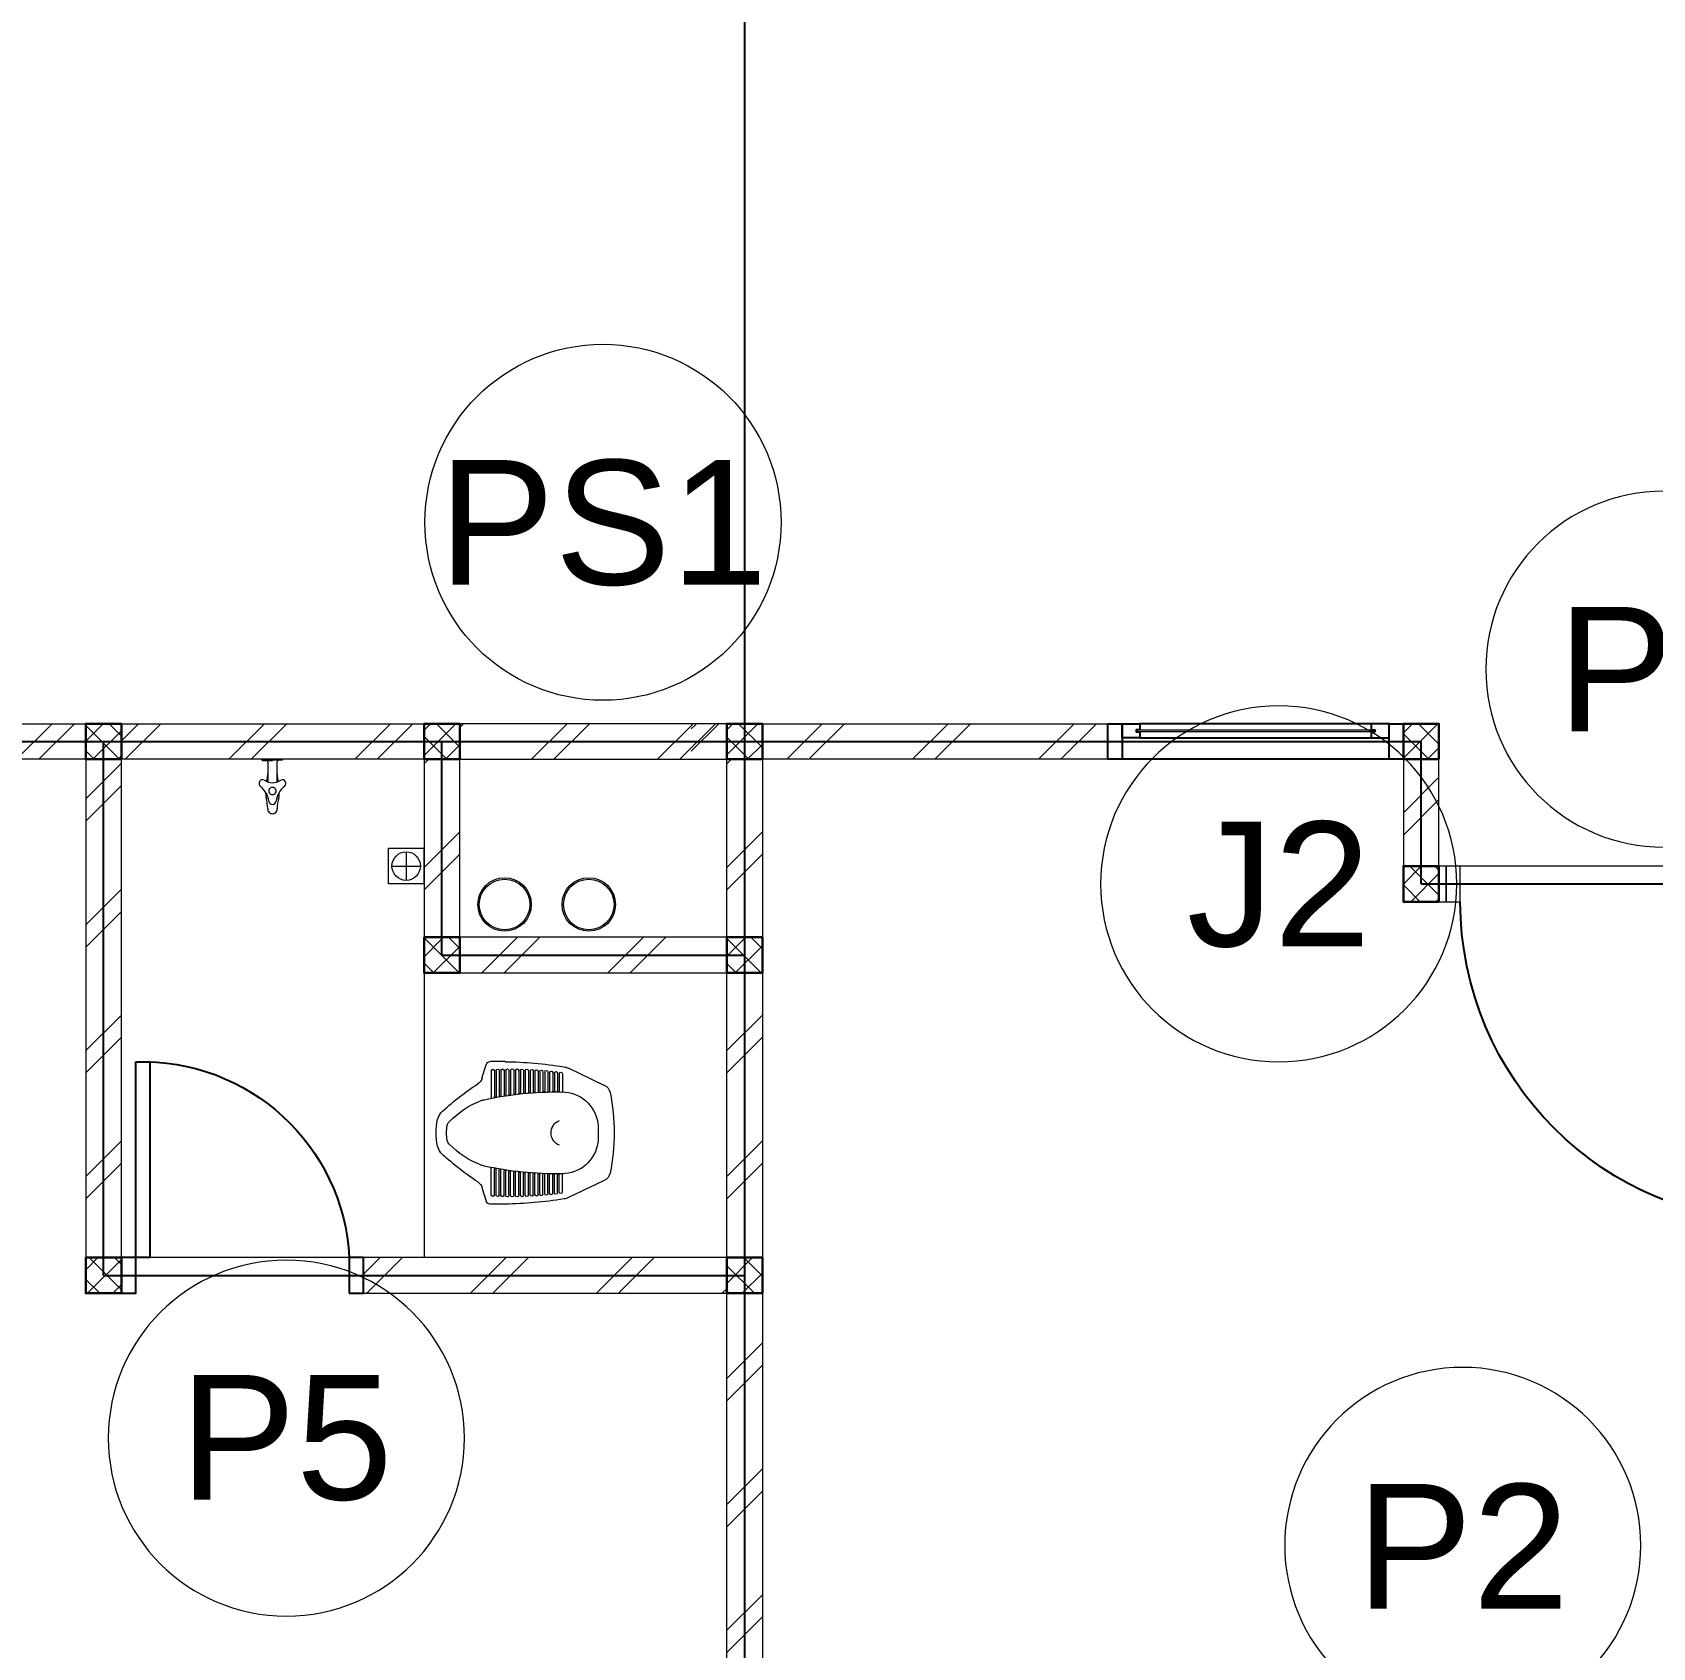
# Model space of a CAD drawing. Header units: millimetres. Extents: x -108 to 357, y -17 to 192.
# Drawn here: x 0.747 to 5.297, y 135.813 to 140.35 of the extents above; entities that cross this region are included whole.
import ezdxf
from ezdxf.enums import TextEntityAlignment as Align

# ---------------------------------------------------------------- set-up
doc = ezdxf.new("R2010")
doc.units = ezdxf.units.MM
for name, color, linetype, lineweight in [('ars', 11, 'Continuous', 0), ('KACA', 151, 'Continuous', 5), ('KOL', 1, 'Continuous', 30), ('KOLOM', 4, 'Continuous', 9), ('lan', 7, 'Continuous', 15), ('NOT', 7, 'Continuous', 20), ('SANITAIR', 15, 'Continuous', 9), ('tem', 5, 'Continuous', 20)]:
    doc.layers.add(name, color=color, linetype=linetype, lineweight=lineweight)
doc.layers.add('as', color=1, linetype='Continuous', plot=False)
doc.layers.add('Kusen', color=30, linetype='Continuous')
doc.styles.add('S', font='simplex', dxfattribs={"width": 0.75})
doc.styles.get("Standard").update_dxf_attribs({"font": 'arial.ttf'})

# ---------------------------------------------------------------- blocks, each defined once
blk = doc.blocks.new('P-90')
at = {"layer": 'Kusen'}
blk.add_lwpolyline([(374.6908, -21.5979), (374.7408, -21.5979), (374.7408, -22.4979), (374.6908, -22.4979)], close=True, dxfattribs=at)
at = {"layer": 'Kusen', "lineweight": 9}
for points in [[(373.8008, -22.4979), (373.8408, -22.4979), (373.8408, -22.5979), (373.8008, -22.5979)], [(374.7408, -22.4979), (374.7808, -22.4979), (374.7808, -22.5979), (374.7408, -22.5979)]]:
    blk.add_lwpolyline(points, close=True, dxfattribs=at)
at = {"layer": 'Kusen'}
blk.add_arc((374.7408, -22.4979), 0.9, 90, 180, dxfattribs=at)
blk = doc.blocks.new('T. J2')
at = {"layer": 'KACA', "color": 141}
blk.add_lwpolyline([(-0.3792, 0.0775), (0.2908, 0.0775), (0.2908, 0.0825), (-0.3792, 0.0825)], close=True, dxfattribs=at)
at = {"layer": 'Kusen'}
for p, q in [((-0.3692, 0.1), (0.2808, 0.1)), ((0.2808, 0.06), (-0.3692, 0.06)), ((-0.4192, 0), (0.3308, 0))]:
    blk.add_line(p, q, dxfattribs=at)
for points in [[(-0.4592, 0), (-0.4192, 0), (-0.4192, 0.1), (-0.4592, 0.1)], [(0.3308, 0), (0.3708, 0), (0.3708, 0.1), (0.3308, 0.1)]]:
    blk.add_lwpolyline(points, close=True, dxfattribs=at)
for points in [[(-0.3692, 0.0775), (-0.3692, 0.06), (-0.4192, 0.06), (-0.4192, 0.1), (-0.3692, 0.1), (-0.3692, 0.0825), (-0.3792, 0.0825), (-0.3792, 0.0775), (-0.3692, 0.0775)], [(0.2808, 0.0775), (0.2808, 0.06), (0.3308, 0.06), (0.3308, 0.1), (0.2808, 0.1), (0.2808, 0.0825), (0.2908, 0.0825), (0.2908, 0.0775), (0.2808, 0.0775)]]:
    blk.add_lwpolyline(points, dxfattribs=at)
blk = doc.blocks.new('K 10.10')
at = {"layer": 'ars'}
h = blk.add_hatch(dxfattribs=at)
h.set_pattern_fill('_USER', color=256, scale=0.05, angle=45, double=1, pattern_type=0)
h.set_pattern_definition([(45, (0, 0), (-0.035355339, 0.035355339), []), (135, (0, 0), (-0.035355339, -0.035355339), [])])
h.paths.add_polyline_path([(1560.5383, 1380.4069), (1560.6383, 1380.4069), (1560.6383, 1380.5069), (1560.5383, 1380.5069)])
at = {"layer": 'KOL'}
blk.add_lwpolyline([(1560.5383, 1380.4069), (1560.6383, 1380.4069), (1560.6383, 1380.5069), (1560.5383, 1380.5069)], close=True, dxfattribs=at)
blk = doc.blocks.new('typikal-1a')
at = {"layer": 'as'}
for p, q in [((0, 5.5), (1.9, 5.5)), ((1.9, 5.1), (1.9, 5.5)), ((1.9, 5.1), (3, 5.1))]:
    blk.add_line(p, q, dxfattribs=at)
at = {"layer": 'lan'}
blk.add_line((2.91, 5.15), (2.01, 5.15), dxfattribs=at)
at = {"layer": 'tem'}
for points in [[(1.02, 5.45), (0.05, 5.45), (0.05, 5.55), (1.02, 5.55)], [(0.05, 2.85), (-0.05, 2.85), (-0.05, 5.45), (0.05, 5.45)], [(1.95, 5.45), (1.85, 5.45), (1.85, 5.15), (1.95, 5.15)], [(1.97, 5.15), (1.95, 5.15), (1.95, 5.05), (1.97, 5.05)]]:
    blk.add_lwpolyline(points, close=True, dxfattribs=at)
at = {"layer": 'KOLOM', "extrusion": (0, 0, -1), "zscale": -1}
for p in [(-1560.5883, -1374.9569), (-1562.4883, -1374.9569), (-1562.4883, -1375.3569)]:
    blk.add_blockref('K 10.10', p, dxfattribs=at)
at = {"layer": 'Kusen', "xscale": -1}
blk.add_blockref('T. J2', (1.3908, 5.45), dxfattribs=at)
at = {"layer": 'Kusen', "xscale": -1, "rotation": 180}
blk.add_blockref('P-90', (-371.8308, -17.4479), dxfattribs=at)
blk = doc.blocks.new('KRAN ATAS')
for p, q in [((-0.0198, 0), (0, 0)), ((-0.0198, -0.0015), (-0.0198, 0)), ((0.0198, 0), (0, 0)), ((0.0198, -0.0015), (0.0198, 0)), ((-0.0193, -0.002), (0, -0.002)), ((-0.0087, -0.006), (-0.0087, -0.0441)), ((0.0193, -0.002), (0, -0.002)), ((0.0087, -0.006), (0.0087, -0.0441))]:
    blk.add_line(p, q)
for centre, radius, start, end in [((-0.0193, -0.0015), 0.0005, 180, 270), ((-0.0127, -0.006), 0.004, 0, 90), ((-0.0388, -0.0275), 0.03, 343.7486, 0), ((0.0127, -0.006), 0.004, 90, 180), ((0.0388, -0.0275), 0.03, 180, 196.2514), ((0.0193, -0.0015), 0.0005, 270, 0), ((-0.0191, -0.047), 0.00682, 147.2603, 232.4214), ((-0.0188, -0.0464), 0.00682, 67.5786, 152.7397), ((-0.0514, -0.0871), 0.0447, 7.4918, 50.9581), ((0, -0.0187), 0.0268, 232.9628, 307.0372), ((0.0743, -0.0604), 0.0878, 163.7486, 168.4446), ((-0.0004, -0.0613), 0.0068, 86.5771, 273.4229), ((0.0004, -0.0613), 0.0068, 266.5771, 93.4229), ((0.0514, -0.0871), 0.0447, 129.0419, 172.5082), ((-0.0743, -0.0604), 0.0878, 11.5554, 16.2514), ((0.0188, -0.0464), 0.00682, 27.2603, 112.4214), ((0.0191, -0.047), 0.00682, 307.5786, 32.7397), ((0.0743, -0.0604), 0.0878, 182.0552, 189.0251), ((-0.0892, -0.0965), 0.08, 0.3555, 16.2023), ((-0.0003, -0.0804), 0.00682, 187.5786, 272.7397), ((0.0003, -0.0804), 0.00682, 267.2603, 352.4214), ((0.0892, -0.0965), 0.08, 163.7977, 179.6445), ((-0.0743, -0.0604), 0.0878, 350.9749, 357.9448), ((-0.0004, -0.0965), 0.0088, 176.8553, 272.6444), ((0.0004, -0.0965), 0.0088, 267.3556, 3.1447)]:
    blk.add_arc(centre, radius, start, end)
blk = doc.blocks.new('AVOOR')
blk.add_lwpolyline([(-21.8185, -71.5914), (-21.9185, -71.5914), (-21.9185, -71.4914), (-21.8185, -71.4914)], close=True)
for points in [[(-21.8685, -71.5014), (-21.8685, -71.5814)], [(-21.9085, -71.5414), (-21.8285, -71.5414)]]:
    blk.add_lwpolyline(points)
blk.add_circle((-21.8685, -71.5414), 0.04)
blk = doc.blocks.new('CL J D')
for p, q in [((0.306, 0.1938), (0.3479, 0.1938)), ((0.3709, 0.1476), (0.3594, 0.1853)), ((0.0275, 0.1273), (0.1283, 0.1756)), ((0.145, 0.1598), (0.145, 0.1109)), ((0.1539, 0.1598), (0.1539, 0.1111)), ((0.1587, 0.1615), (0.1587, 0.1111)), ((0.1676, 0.1615), (0.1676, 0.1111)), ((0.1723, 0.1631), (0.1723, 0.1111)), ((0.1812, 0.1631), (0.1812, 0.1109)), ((0.186, 0.1645), (0.186, 0.1109)), ((0.1949, 0.1645), (0.1949, 0.1105)), ((0.1996, 0.1657), (0.1996, 0.1105)), ((0.2085, 0.1657), (0.2085, 0.11)), ((0.2133, 0.1667), (0.2133, 0.11)), ((0.2222, 0.1667), (0.2222, 0.1092)), ((0.2269, 0.1676), (0.2269, 0.1092)), ((0.2358, 0.1676), (0.2358, 0.1082)), ((0.2406, 0.1682), (0.2406, 0.1082)), ((0.2495, 0.1682), (0.2495, 0.107)), ((0.2542, 0.1687), (0.2542, 0.107)), ((0.2631, 0.1687), (0.2631, 0.1056)), ((0.2679, 0.169), (0.2679, 0.1056)), ((0.2768, 0.169), (0.2768, 0.104)), ((0.2815, 0.1692), (0.2815, 0.104)), ((0.2904, 0.1692), (0.2904, 0.1022)), ((0.2952, 0.1691), (0.2952, 0.1022)), ((0.3041, 0.1691), (0.3041, 0.1003)), ((0.3088, 0.1689), (0.3088, 0.1003)), ((0.3177, 0.1689), (0.3177, 0.0981)), ((0.3225, 0.1685), (0.3225, 0.0981)), ((0.3314, 0.1685), (0.3314, 0.0957)), ((0.3361, 0.1679), (0.3361, 0.0957)), ((0.345, 0.1679), (0.345, 0.093)), ((0.145, -0.1722), (0.145, -0.1234)), ((0.1539, -0.1722), (0.1539, -0.1236)), ((0.1587, -0.174), (0.1587, -0.1236)), ((0.1676, -0.174), (0.1676, -0.1236)), ((0.1723, -0.1756), (0.1723, -0.1236)), ((0.1812, -0.1756), (0.1812, -0.1234)), ((0.186, -0.177), (0.186, -0.1234)), ((0.1949, -0.177), (0.1949, -0.123)), ((0.1996, -0.1782), (0.1996, -0.123)), ((0.2085, -0.1782), (0.2085, -0.1224)), ((0.2133, -0.1792), (0.2133, -0.1224)), ((0.2222, -0.1792), (0.2222, -0.1216)), ((0.2269, -0.18), (0.2269, -0.1216)), ((0.2358, -0.18), (0.2358, -0.1206)), ((0.2406, -0.1807), (0.2406, -0.1206)), ((0.2495, -0.1807), (0.2495, -0.1195)), ((0.2542, -0.1812), (0.2542, -0.1195)), ((0.2631, -0.1812), (0.2631, -0.1181)), ((0.2679, -0.1815), (0.2679, -0.1181)), ((0.2768, -0.1815), (0.2768, -0.1165)), ((0.2815, -0.1816), (0.2815, -0.1165)), ((0.2904, -0.1816), (0.2904, -0.1147)), ((0.2952, -0.1816), (0.2952, -0.1147)), ((0.3041, -0.1816), (0.3041, -0.1127)), ((0.3088, -0.1813), (0.3088, -0.1127)), ((0.3177, -0.1813), (0.3177, -0.1105)), ((0.3225, -0.1809), (0.3225, -0.1105)), ((0.3314, -0.1809), (0.3314, -0.1081)), ((0.3361, -0.1803), (0.3361, -0.1081)), ((0.345, -0.1803), (0.345, -0.1055)), ((0.0275, -0.1398), (0.1283, -0.188)), ((0.3709, -0.16), (0.3594, -0.1977)), ((0.306, -0.2062), (0.3479, -0.2062))]:
    blk.add_line(p, q)
for centre, radius, start, end in [((0.3183, -0.8979), 1.0917, 90.6447, 99.3564), ((0.3479, 0.1818), 0.012, 16.9837, 90), ((0.1462, 0.1381), 0.0415, 97.4366, 115.5884), ((0.1495, 0.1598), 0.00445, 0, 180), ((0.1631, 0.1615), 0.00445, 0, 180), ((0.1768, 0.1631), 0.00445, 0, 180), ((0.1904, 0.1645), 0.00445, 0, 180), ((0.2041, 0.1657), 0.00445, 0, 180), ((0.2177, 0.1667), 0.00445, 0, 180), ((0.2314, 0.1676), 0.00445, 0, 180), ((0.245, 0.1682), 0.00445, 0, 180), ((0.2587, 0.1687), 0.00445, 0, 180), ((0.2723, 0.169), 0.00445, 0, 180), ((0.286, 0.1692), 0.00445, 0, 180), ((0.2996, 0.1691), 0.00445, 0, 180), ((0.3133, 0.1689), 0.00445, 0, 180), ((0.3269, 0.1685), 0.00445, 0, 180), ((0.3406, 0.1679), 0.00445, 0, 180), ((0.3992, 0.1563), 0.0297, 196.9837, 236.587), ((0.5098, 0), 0.5098, 167.907, 180.7001), ((0.0403, 0.1006), 0.0297, 115.5884, 167.907), ((0.1458, 0.0077), 0.1009, 89.3646, 171.9631), ((0.1427, 0.1109), 0.00237, 271.7186, 0), ((0.1639, -0.8282), 0.9369, 77.6038, 91.0419), ((0.1563, 0.1111), 0.00237, 180, 0), ((0.17, 0.1111), 0.00237, 180, 0), ((0.1836, 0.1109), 0.00237, 180, 0), ((0.1973, 0.1105), 0.00237, 180, 0), ((0.2109, 0.11), 0.00237, 180, 0), ((0.2246, 0.1092), 0.00237, 180, 0), ((0.2382, 0.1082), 0.00237, 180, 0), ((0.2519, 0.107), 0.00237, 180, 0), ((0.2655, 0.1056), 0.00237, 180, 0), ((0.2792, 0.104), 0.00237, 180, 0), ((0.2928, 0.1022), 0.00237, 180, 0), ((0.3064, 0.1003), 0.00237, 180, 0), ((0.3201, 0.0981), 0.00237, 180, 0), ((0.3337, 0.0957), 0.00237, 180, 0), ((0.3474, 0.093), 0.00237, 180, 258.7357), ((-0.0629, -0.5443), 0.8096, 47.7542, 56.587), ((0.3518, 0.0291), 0.0593, 68.9695, 77.1263), ((0.2831, -0.1497), 0.2509, 43.8785, 68.9695), ((0.4495, 0.0199), 0.0475, 13.4838, 47.7542), ((0.1995, 0.0001), 0.1551, 171.9445, 182.3259), ((0.1409, -0.0052), 0.0359, 358.3993, 69.7102), ((0.4511, 0.0118), 0.0178, 9.3054, 43.8785), ((0.3402, -0.0063), 0.1302, 0.0418, 9.3054), ((0.3402, -0.0063), 0.1598, 0.034, 13.4838), ((0.5098, -0.0125), 0.5098, 179.2999, 192.093), ((0.1995, -0.0125), 0.1551, 177.6741, 188.0555), ((0.1458, -0.0202), 0.1009, 188.0369, 270.6354), ((0.1409, -0.0072), 0.0359, 290.2898, 1.6007), ((0.2831, 0.1372), 0.2509, 291.0305, 316.1215), ((0.4511, -0.0243), 0.0178, 316.1215, 350.6946), ((0.3402, -0.0061), 0.1302, 350.6946, 359.9582), ((0.4495, -0.0323), 0.0475, 312.2458, 346.5162), ((0.3402, -0.0061), 0.1598, 346.5162, 359.966), ((-0.0629, 0.5318), 0.8096, 303.413, 312.2458), ((0.0403, -0.113), 0.0297, 192.093, 244.4116), ((0.1427, -0.1234), 0.00237, 0, 88.2814), ((0.1639, 0.8157), 0.9369, 268.9581, 282.3962), ((0.1563, -0.1236), 0.00237, 0, 180), ((0.17, -0.1236), 0.00237, 0, 180), ((0.1836, -0.1234), 0.00237, 0, 180), ((0.1973, -0.123), 0.00237, 0, 180), ((0.2109, -0.1224), 0.00237, 0, 180), ((0.2246, -0.1216), 0.00237, 0, 180), ((0.2382, -0.1206), 0.00237, 0, 180), ((0.2519, -0.1195), 0.00237, 0, 180), ((0.2655, -0.1181), 0.00237, 0, 180), ((0.2792, -0.1165), 0.00237, 0, 180), ((0.2928, -0.1147), 0.00237, 0, 180), ((0.3064, -0.1127), 0.00237, 0, 180), ((0.3201, -0.1105), 0.00237, 0, 180), ((0.3337, -0.1081), 0.00237, 0, 180), ((0.3474, -0.1055), 0.00237, 101.2643, 180), ((0.3518, -0.0415), 0.0593, 282.8737, 291.0305), ((0.1495, -0.1722), 0.00445, 180, 0), ((0.1631, -0.174), 0.00445, 180, 0), ((0.1768, -0.1756), 0.00445, 180, 0), ((0.1904, -0.177), 0.00445, 180, 0), ((0.2041, -0.1782), 0.00445, 180, 0), ((0.2177, -0.1792), 0.00445, 180, 0), ((0.2314, -0.18), 0.00445, 180, 0), ((0.245, -0.1807), 0.00445, 180, 0), ((0.2587, -0.1812), 0.00445, 180, 0), ((0.2723, -0.1815), 0.00445, 180, 0), ((0.286, -0.1816), 0.00445, 180, 0), ((0.2996, -0.1816), 0.00445, 180, 0), ((0.3133, -0.1813), 0.00445, 180, 0), ((0.3269, -0.1809), 0.00445, 180, 0), ((0.3406, -0.1803), 0.00445, 180, 0), ((0.3992, -0.1687), 0.0297, 123.413, 163.0163), ((0.1462, -0.1506), 0.0415, 244.4116, 262.5634), ((0.3183, 0.8854), 1.0917, 260.6436, 269.3553), ((0.3479, -0.1942), 0.012, 270, 343.0163)]:
    blk.add_arc(centre, radius, start, end)
blk = doc.blocks.new('P.60')
at = {"layer": 'Kusen'}
for points in [[(1472.8348, 997.5354), (1472.8748, 997.5354), (1472.8748, 997.4354), (1472.8348, 997.4354)], [(1473.4748, 997.5354), (1473.5148, 997.5354), (1473.5148, 997.4354), (1473.4748, 997.4354)], [(1472.8748, 996.8854), (1472.9148, 996.8854), (1472.9148, 997.4354), (1472.8748, 997.4354)]]:
    blk.add_lwpolyline(points, close=True, dxfattribs=at)
blk.add_arc((1472.8948, 997.4658), 0.5808, 268.0266, 356.9943, dxfattribs=at)
blk = doc.blocks.new('A-4')
at = {"layer": 'ars'}
h = blk.add_hatch(dxfattribs=at)
h.set_pattern_fill('TEMBOK', color=256, scale=0.25)
h.set_pattern_definition([(45, (2.5128, -3.42464), (-0.1767767, 0.1767767), []), (45, (2.5753, -3.42464), (-0.1767767, 0.1767767), [])])
h.paths.add_polyline_path([(-34.15, 48.7), (-32.85, 48.7), (-32.85, 48.6), (-34.15, 48.6)])
h = blk.add_hatch(dxfattribs=at)
h.set_pattern_fill('TEMBOK', color=256, scale=0.25)
h.set_pattern_definition([(45, (3.4628, -3.42464), (-0.1767767, 0.1767767), []), (45, (3.5253, -3.42464), (-0.1767767, 0.1767767), [])])
h.paths.add_polyline_path([(-32.75, 48.7), (-31.9, 48.7), (-31.9, 48.6), (-32.75, 48.6)])
h = blk.add_hatch(dxfattribs=at)
h.set_pattern_fill('TEMBOK', color=256, scale=0.25)
h.set_pattern_definition([(45, (4.3128, -3.42464), (-0.1767767, 0.1767767), []), (45, (4.3753, -3.42464), (-0.1767767, 0.1767767), [])])
h.paths.add_polyline_path([(-31.8, 48.7), (-31.05, 48.7), (-31.05, 48.6), (-31.8, 48.6)])
h = blk.add_hatch(dxfattribs=at)
h.set_pattern_fill('TEMBOK', color=256, scale=0.25)
h.set_pattern_definition([(45, (5.3828, -3.42464), (-0.1767767, 0.1767767), []), (45, (5.4453, -3.42464), (-0.1767767, 0.1767767), [])])
h.paths.add_polyline_path([(-31.15, 48.7), (-29.98, 48.7), (-29.98, 48.6), (-31.15, 48.6)])
h = blk.add_hatch(dxfattribs=at)
h.set_pattern_fill('TEMBOK', color=256, scale=0.25)
h.set_pattern_definition([(45, (1.6328, -6.02464), (-0.1767767, 0.1767767), []), (45, (1.6953, -6.02464), (-0.1767767, 0.1767767), [])])
h.paths.add_polyline_path([(-32.75, 48.6), (-32.85, 48.6), (-32.85, 47.2), (-32.75, 47.2)])
h = blk.add_hatch(dxfattribs=at)
h.set_pattern_fill('TEMBOK', color=256, scale=0.25)
h.set_pattern_definition([(45, (2.5828, -6.92464), (-0.1767767, 0.1767767), []), (45, (2.6453, -6.92464), (-0.1767767, 0.1767767), [])])
h.paths.add_polyline_path([(-31.8, 48.6), (-31.9, 48.6), (-31.9, 48.1), (-31.8, 48.1)])
h = blk.add_hatch(dxfattribs=at)
h.set_pattern_fill('TEMBOK', color=256, scale=0.25)
h.set_pattern_definition([(45, (3.4328, -6.92464), (-0.1767767, 0.1767767), []), (45, (3.4953, -6.92464), (-0.1767767, 0.1767767), [])])
h.paths.add_polyline_path([(-30.95, 48.6), (-31.05, 48.6), (-31.05, 48.1), (-30.95, 48.1)])
h = blk.add_hatch(dxfattribs=at)
h.set_pattern_fill('TEMBOK', color=256, scale=0.25)
h.set_pattern_definition([(45, (5.3328, -7.12464), (-0.1767767, 0.1767767), []), (45, (5.3953, -7.12464), (-0.1767767, 0.1767767), [])])
h.paths.add_polyline_path([(-29.05, 48.6), (-29.15, 48.6), (-29.15, 48.3), (-29.05, 48.3)])
h = blk.add_hatch(dxfattribs=at)
h.set_pattern_fill('TEMBOK', color=256, scale=0.25)
h.set_pattern_definition([(45, (4.3128, -2.82464), (-0.1767767, 0.1767767), []), (45, (4.3753, -2.82464), (-0.1767767, 0.1767767), [])])
h.paths.add_polyline_path([(-31.8, 48.1), (-31.05, 48.1), (-31.05, 48), (-31.8, 48)])
h = blk.add_hatch(dxfattribs=at)
h.set_pattern_fill('TEMBOK', color=256, scale=0.25)
h.set_pattern_definition([(45, (3.4328, -6.02464), (-0.1767767, 0.1767767), []), (45, (3.4953, -6.02464), (-0.1767767, 0.1767767), [])])
h.paths.add_polyline_path([(-30.95, 48), (-31.05, 48), (-31.05, 47.2), (-30.95, 47.2)])
h = blk.add_hatch(dxfattribs=at)
h.set_pattern_fill('TEMBOK', color=256, scale=0.25)
h.set_pattern_definition([(45, (4.3128, -1.92464), (-0.1767767, 0.1767767), []), (45, (4.3753, -1.92464), (-0.1767767, 0.1767767), [])])
h.paths.add_polyline_path([(-32.07, 47.2), (-31.05, 47.2), (-31.05, 47.1), (-32.07, 47.1)])
h = blk.add_hatch(dxfattribs=at)
h.set_pattern_fill('TEMBOK', color=256, scale=0.25)
h.set_pattern_definition([(45, (3.4328, -4.82464), (-0.1767767, 0.1767767), []), (45, (3.4953, -4.82464), (-0.1767767, 0.1767767), [])])
h.paths.add_polyline_path([(-30.95, 47.1), (-31.05, 47.1), (-31.05, 46), (-30.95, 46)])
for centre, radius in [((-31.674, 48.1922), 0.075), ((-31.674, 48.1922), 0.071), ((-31.4375, 48.1922), 0.075), ((-31.4375, 48.1922), 0.071)]:
    blk.add_circle(centre, radius, dxfattribs=at)
at = {"layer": 'as'}
for p, q in [((-31, 56.25), (-31, 43.15)), ((-34.2, 48.65), (-31, 48.65)), ((-32.8, 47.15), (-32.8, 48.65)), ((-31.85, 48.05), (-31.85, 48.65)), ((-31.85, 48.05), (-31, 48.05)), ((-32.8, 47.15), (-31, 47.15))]:
    blk.add_line(p, q, dxfattribs=at)
at = {"layer": 'lan'}
for p, q in [((-31.9, 48), (-31.9, 47.2)), ((-32.11, 47.2), (-32.67, 47.2))]:
    blk.add_line(p, q, dxfattribs=at)
at = {"layer": 'tem'}
for points in [[(-34.15, 48.7), (-32.85, 48.7), (-32.85, 48.6), (-34.15, 48.6)], [(-32.75, 48.7), (-31.9, 48.7), (-31.9, 48.6), (-32.75, 48.6)], [(-31.05, 48.7), (-31.8, 48.7), (-31.8, 48.6), (-31.05, 48.6)], [(-32.75, 48.6), (-32.85, 48.6), (-32.85, 47.2), (-32.75, 47.2)], [(-31.8, 48.6), (-31.9, 48.6), (-31.9, 48.1), (-31.8, 48.1)], [(-31.8, 48), (-31.05, 48), (-31.05, 48.1), (-31.8, 48.1)], [(-32.07, 47.1), (-31.05, 47.1), (-31.05, 47.2), (-32.07, 47.2)]]:
    blk.add_lwpolyline(points, close=True, dxfattribs=at)
at = {"layer": 'KOLOM', "extrusion": (0, 0, -1), "zscale": -1}
for p in [(-1527.7883, -1331.8069), (-1528.7383, -1331.8069), (-1529.5883, -1331.8069), (-1528.7383, -1332.4069), (-1529.5883, -1332.4069), (-1527.7883, -1333.3069), (-1529.5883, -1333.3069)]:
    blk.add_blockref('K 10.10', p, dxfattribs=at)
at = {"layer": 'KOLOM', "xscale": -1}
blk.add_blockref('K 10.10', (1529.5883, -1331.8069), dxfattribs=at)
at = {"layer": 'Kusen', "xscale": -1, "rotation": 180}
blk.add_blockref('P.60', (-1505.5848, 1044.6354), dxfattribs=at)
at = {"layer": 'lan'}
blk.add_blockref('typikal-1a', (-31, 43.15), dxfattribs=at)
at = {"layer": 'SANITAIR', "extrusion": (0, 0, -1), "xscale": -1.450644103627577, "yscale": 1.450644103627582, "zscale": -1.450644103627577, "rotation": 359.9613440846884}
blk.add_blockref('KRAN ATAS', (32.326, 48.6), dxfattribs=at)
at = {"layer": 'SANITAIR'}
blk.add_blockref('AVOOR', (-10.0819, 119.8414), dxfattribs=at)
at = {"layer": 'SANITAIR', "extrusion": (0, 0, -1), "zscale": -1}
blk.add_blockref('CL J D', (31.3665, 47.5568), dxfattribs=at)
blk = doc.blocks.new('NAV')
blk.add_circle((0, -0.4), 0.4)
at = {"style": 'S', "width": 0.75, "flags": 4}
blk.add_attdef('AV', text='', height=0.3, dxfattribs=at).set_placement((0, -0.4), align=Align.MIDDLE)

msp = doc.modelspace()

# ---------------------------------------------------------------- block references
msp.add_blockref('A-4', (33.74738, 89.70808))
at = {"layer": 'NOT'}
ref = msp.add_blockref('NAV', (2.34977, 139.47391), dxfattribs=dict(at, xscale=1.25, yscale=1.25, zscale=1.25))
ref.add_attrib('AV', 'PS1', dxfattribs={"layer": '0', "height": 0.35, "rotation": 360, "flags": 4}).set_placement((2.34977, 138.97391), align=Align.MIDDLE)
ref = msp.add_blockref('NAV', (5.32901, 139.06124), dxfattribs=dict(at, xscale=-1.25, yscale=1.25, zscale=1.25))
ref.add_attrib('AV', 'P1', dxfattribs={"layer": '0', "height": 0.35, "flags": 4}).set_placement((5.32901, 138.56124), align=Align.MIDDLE)
ref = msp.add_blockref('NAV', (4.24738, 138.45808), dxfattribs=dict(at, xscale=-1.25, yscale=1.25, zscale=1.25))
ref.add_attrib('AV', 'J2', dxfattribs={"layer": '0', "height": 0.35, "flags": 4}).set_placement((4.24738, 137.95808), align=Align.MIDDLE)
ref = msp.add_blockref('NAV', (1.46052, 136.90105), dxfattribs=dict(at, xscale=-1.25, yscale=1.25, zscale=1.25))
ref.add_attrib('AV', 'P5', dxfattribs={"layer": '0', "height": 0.35, "flags": 4}).set_placement((1.46052, 136.40105), align=Align.MIDDLE)
ref = msp.add_blockref('NAV', (4.76431, 136.59981), dxfattribs=dict(at, xscale=-1.25, yscale=1.25, zscale=1.25))
ref.add_attrib('AV', 'P2', dxfattribs={"layer": '0', "height": 0.35, "flags": 4}).set_placement((4.76431, 136.09981), align=Align.MIDDLE)

doc.saveas('drawing.dxf')
